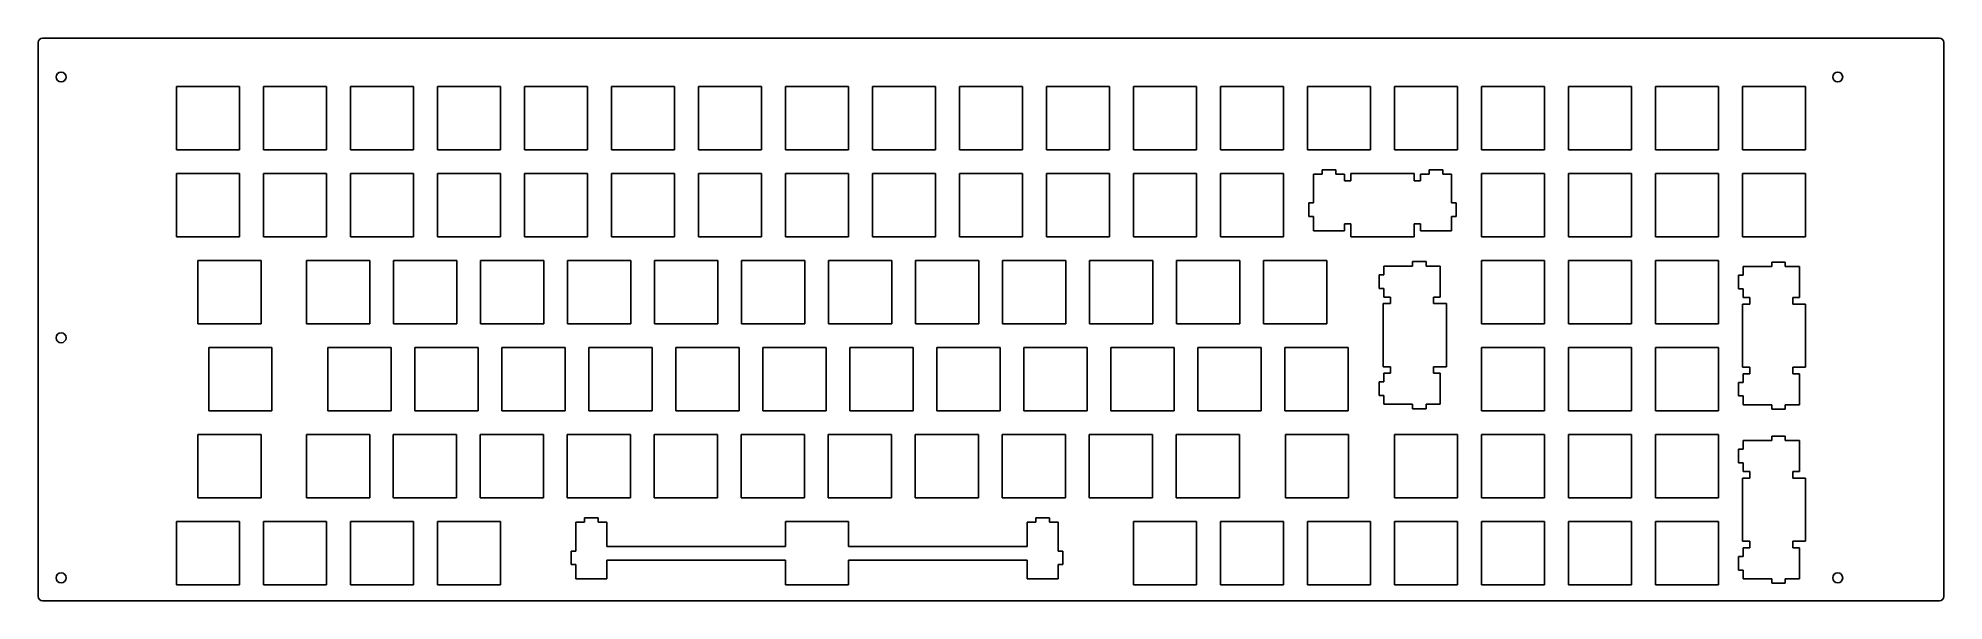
# Model space of a CAD drawing. Header units: millimetres. Extents: x -280 to 142, y -68 to 57.
import ezdxf

# ---------------------------------------------------------------- set-up
doc = ezdxf.new("R2010")
doc.units = ezdxf.units.MM

msp = doc.modelspace()

# ---------------------------------------------------------------- linework, layer by layer
at = {"color": 7, "linetype": 'Continuous', "lineweight": 25}
for p, q in [((-279.58, -66.55), (-279.58, 55.95)), ((-278.58, 56.95), (141.1, 56.95)), ((142.1, -66.55), (142.1, 55.95)), ((-248.99, 46.23), (-234.99, 46.23)), ((-248.99, 46.23), (-248.99, 32.23)), ((-234.99, 46.23), (-234.99, 32.23)), ((-229.74, 46.23), (-215.74, 46.23)), ((-229.74, 46.23), (-229.74, 32.23)), ((-215.74, 46.23), (-215.74, 32.23)), ((-210.49, 46.23), (-196.49, 46.23)), ((-210.49, 46.23), (-210.49, 32.23)), ((-196.49, 46.23), (-196.49, 32.23)), ((-191.24, 46.23), (-177.24, 46.23)), ((-191.24, 46.23), (-191.24, 32.23)), ((-177.24, 46.23), (-177.24, 32.23)), ((-171.99, 46.23), (-157.99, 46.23)), ((-171.99, 46.23), (-171.99, 32.23)), ((-157.99, 46.23), (-157.99, 32.23)), ((-152.74, 46.23), (-138.74, 46.23)), ((-152.74, 46.23), (-152.74, 32.23)), ((-138.74, 46.23), (-138.74, 32.23)), ((-133.49, 46.23), (-119.49, 46.23)), ((-133.49, 46.23), (-133.49, 32.23)), ((-119.49, 46.23), (-119.49, 32.23)), ((-114.24, 46.23), (-100.24, 46.23)), ((-114.24, 46.23), (-114.24, 32.23)), ((-100.24, 46.23), (-100.24, 32.23)), ((-94.99, 46.23), (-80.99, 46.23)), ((-94.99, 46.23), (-94.99, 32.23)), ((-80.99, 46.23), (-80.99, 32.23)), ((-75.74, 46.23), (-61.74, 46.23)), ((-75.74, 46.23), (-75.74, 32.23)), ((-61.74, 46.23), (-61.74, 32.23)), ((-56.49, 46.23), (-42.49, 46.23)), ((-56.49, 46.23), (-56.49, 32.23)), ((-42.49, 46.23), (-42.49, 32.23)), ((-37.24, 46.23), (-23.24, 46.23)), ((-37.24, 46.23), (-37.24, 32.23)), ((-23.24, 46.23), (-23.24, 32.23)), ((-17.99, 46.23), (-3.99, 46.23)), ((-17.99, 46.23), (-17.99, 32.23)), ((-3.99, 46.23), (-3.99, 32.23)), ((1.26, 46.23), (15.26, 46.23)), ((1.26, 46.23), (1.26, 32.23)), ((15.26, 46.23), (15.26, 32.23)), ((20.51, 46.23), (34.51, 46.23)), ((20.51, 46.23), (20.51, 32.23)), ((34.51, 46.23), (34.51, 32.23)), ((39.76, 46.23), (53.76, 46.23)), ((39.76, 46.23), (39.76, 32.23)), ((53.76, 46.23), (53.76, 32.23)), ((59.01, 46.23), (73.01, 46.23)), ((59.01, 46.23), (59.01, 32.23)), ((73.01, 46.23), (73.01, 32.23)), ((78.26, 46.23), (92.26, 46.23)), ((78.26, 46.23), (78.26, 32.23)), ((92.26, 46.23), (92.26, 32.23)), ((97.51, 46.23), (111.51, 46.23)), ((97.51, 46.23), (97.51, 32.23)), ((111.51, 46.23), (111.51, 32.23)), ((-248.99, 32.23), (-234.99, 32.23)), ((-229.74, 32.23), (-215.74, 32.23)), ((-210.49, 32.23), (-196.49, 32.23)), ((-191.24, 32.23), (-177.24, 32.23)), ((-171.99, 32.23), (-157.99, 32.23)), ((-152.74, 32.23), (-138.74, 32.23)), ((-133.49, 32.23), (-119.49, 32.23)), ((-114.24, 32.23), (-100.24, 32.23)), ((-94.99, 32.23), (-80.99, 32.23)), ((-75.74, 32.23), (-61.74, 32.23)), ((-56.49, 32.23), (-42.49, 32.23)), ((-37.24, 32.23), (-23.24, 32.23)), ((-17.99, 32.23), (-3.99, 32.23)), ((1.26, 32.23), (15.26, 32.23)), ((20.51, 32.23), (34.51, 32.23)), ((39.76, 32.23), (53.76, 32.23)), ((59.01, 32.23), (73.01, 32.23)), ((78.26, 32.23), (92.26, 32.23)), ((97.51, 32.23), (111.51, 32.23)), ((-248.99, 26.98), (-234.99, 26.98)), ((-248.99, 26.98), (-248.99, 12.98)), ((-234.99, 26.98), (-234.99, 12.98)), ((-229.74, 26.98), (-215.74, 26.98)), ((-229.74, 26.98), (-229.74, 12.98)), ((-215.74, 26.98), (-215.74, 12.98)), ((-210.49, 26.98), (-196.49, 26.98)), ((-210.49, 26.98), (-210.49, 12.98)), ((-196.49, 26.98), (-196.49, 12.98)), ((-191.24, 26.98), (-177.24, 26.98)), ((-191.24, 26.98), (-191.24, 12.98)), ((-177.24, 26.98), (-177.24, 12.98)), ((-171.99, 26.98), (-157.99, 26.98)), ((-171.99, 26.98), (-171.99, 12.98)), ((-157.99, 26.98), (-157.99, 12.98)), ((-152.74, 26.98), (-138.74, 26.98)), ((-152.74, 26.98), (-152.74, 12.98)), ((-138.74, 26.98), (-138.74, 12.98)), ((-133.49, 26.98), (-119.49, 26.98)), ((-133.49, 26.98), (-133.49, 12.98)), ((-119.49, 26.98), (-119.49, 12.98)), ((-114.24, 26.98), (-100.24, 26.98)), ((-114.24, 26.98), (-114.24, 12.98)), ((-100.24, 26.98), (-100.24, 12.98)), ((-94.99, 26.98), (-80.99, 26.98)), ((-94.99, 26.98), (-94.99, 12.98)), ((-80.99, 26.98), (-80.99, 12.98)), ((-75.74, 26.98), (-61.74, 26.98)), ((-75.74, 26.98), (-75.74, 12.98)), ((-61.74, 26.98), (-61.74, 12.98)), ((-56.49, 26.98), (-42.49, 26.98)), ((-56.49, 26.98), (-56.49, 12.98)), ((-42.49, 26.98), (-42.49, 12.98)), ((-37.24, 26.98), (-23.24, 26.98)), ((-37.24, 26.98), (-37.24, 12.98)), ((-23.24, 26.98), (-23.24, 12.98)), ((-17.99, 26.98), (-3.99, 26.98)), ((-17.99, 26.98), (-17.99, 12.98)), ((-3.99, 26.98), (-3.99, 12.98)), ((2.62, 26.85), (2.62, 20.5)), ((4.55, 26.85), (2.62, 26.85)), ((4.55, 26.85), (4.55, 27.85)), ((4.55, 27.85), (7.55, 27.85)), ((7.55, 26.85), (7.55, 27.85)), ((9.47, 26.85), (7.55, 26.85)), ((9.47, 26.85), (9.47, 25.35)), ((9.47, 25.35), (10.9, 25.35)), ((10.9, 27), (10.9, 25.35)), ((10.9, 27), (24.9, 27)), ((24.9, 27), (24.9, 25.35)), ((26.32, 25.35), (24.9, 25.35)), ((26.32, 26.85), (26.32, 25.35)), ((26.32, 26.85), (28.25, 26.85)), ((28.25, 26.85), (28.25, 27.85)), ((31.25, 27.85), (28.25, 27.85)), ((31.25, 26.85), (31.25, 27.85)), ((31.25, 26.85), (33.17, 26.85)), ((33.17, 26.85), (33.17, 20.5)), ((39.76, 26.98), (53.76, 26.98)), ((39.76, 26.98), (39.76, 12.98)), ((53.76, 26.98), (53.76, 12.98)), ((59.01, 26.98), (73.01, 26.98)), ((59.01, 26.98), (59.01, 12.98)), ((73.01, 26.98), (73.01, 12.98)), ((78.26, 26.98), (92.26, 26.98)), ((78.26, 26.98), (78.26, 12.98)), ((92.26, 26.98), (92.26, 12.98)), ((97.51, 26.98), (111.51, 26.98)), ((97.51, 26.98), (97.51, 12.98)), ((111.51, 26.98), (111.51, 12.98)), ((1.62, 20.5), (1.62, 17.5)), ((2.62, 20.5), (1.62, 20.5)), ((2.62, 17.5), (1.62, 17.5)), ((2.62, 17.5), (2.62, 14.35)), ((33.17, 20.5), (34.17, 20.5)), ((33.17, 17.5), (34.17, 17.5)), ((33.17, 17.5), (33.17, 14.35)), ((34.17, 20.5), (34.17, 17.5)), ((-248.99, 12.98), (-234.99, 12.98)), ((-229.74, 12.98), (-215.74, 12.98)), ((-210.49, 12.98), (-196.49, 12.98)), ((-191.24, 12.98), (-177.24, 12.98)), ((-171.99, 12.98), (-157.99, 12.98)), ((-152.74, 12.98), (-138.74, 12.98)), ((-133.49, 12.98), (-119.49, 12.98)), ((-114.24, 12.98), (-100.24, 12.98)), ((-94.99, 12.98), (-80.99, 12.98)), ((-75.74, 12.98), (-61.74, 12.98)), ((-56.49, 12.98), (-42.49, 12.98)), ((-37.24, 12.98), (-23.24, 12.98)), ((-17.99, 12.98), (-3.99, 12.98)), ((9.47, 14.35), (2.62, 14.35)), ((9.47, 15.85), (10.9, 15.85)), ((9.47, 15.85), (9.47, 14.35)), ((10.9, 15.85), (10.9, 13)), ((10.9, 13), (24.9, 13)), ((26.32, 15.85), (24.9, 15.85)), ((24.9, 15.85), (24.9, 13)), ((26.32, 15.85), (26.32, 14.35)), ((26.32, 14.35), (33.17, 14.35)), ((39.76, 12.98), (53.76, 12.98)), ((59.01, 12.98), (73.01, 12.98)), ((78.26, 12.98), (92.26, 12.98)), ((97.51, 12.98), (111.51, 12.98)), ((-244.21, 7.75), (-230.21, 7.75)), ((-244.21, 7.75), (-244.21, -6.25)), ((-230.21, 7.75), (-230.21, -6.25)), ((-220.21, 7.73), (-206.21, 7.73)), ((-220.21, 7.73), (-220.21, -6.27)), ((-206.21, 7.73), (-206.21, -6.27)), ((-200.96, 7.73), (-186.96, 7.73)), ((-200.96, 7.73), (-200.96, -6.27)), ((-186.96, 7.73), (-186.96, -6.27)), ((-181.71, 7.73), (-167.71, 7.73)), ((-181.71, 7.73), (-181.71, -6.27)), ((-167.71, 7.73), (-167.71, -6.27)), ((-162.46, 7.73), (-148.46, 7.73)), ((-162.46, 7.73), (-162.46, -6.27)), ((-148.46, 7.73), (-148.46, -6.27)), ((-143.21, 7.73), (-129.21, 7.73)), ((-143.21, 7.73), (-143.21, -6.27)), ((-129.21, 7.73), (-129.21, -6.27)), ((-123.96, 7.73), (-109.96, 7.73)), ((-123.96, 7.73), (-123.96, -6.27)), ((-109.96, 7.73), (-109.96, -6.27)), ((-104.71, 7.73), (-90.71, 7.73)), ((-104.71, 7.73), (-104.71, -6.27)), ((-90.71, 7.73), (-90.71, -6.27)), ((-85.46, 7.73), (-71.46, 7.73)), ((-85.46, 7.73), (-85.46, -6.27)), ((-71.46, 7.73), (-71.46, -6.27)), ((-66.21, 7.73), (-52.21, 7.73)), ((-66.21, 7.73), (-66.21, -6.27)), ((-52.21, 7.73), (-52.21, -6.27)), ((-46.96, 7.73), (-32.96, 7.73)), ((-46.96, 7.73), (-46.96, -6.27)), ((-32.96, 7.73), (-32.96, -6.27)), ((-27.71, 7.73), (-13.71, 7.73)), ((-27.71, 7.73), (-27.71, -6.27)), ((-13.71, 7.73), (-13.71, -6.27)), ((-8.46, 7.73), (5.54, 7.73)), ((-8.46, 7.73), (-8.46, -6.27)), ((5.54, 7.73), (5.54, -6.27)), ((17.18, 4.58), (17.18, 1.58)), ((18.18, 4.58), (17.18, 4.58)), ((18.18, 6.5), (18.18, 4.58)), ((18.18, 6.5), (24.53, 6.5)), ((24.53, 6.5), (24.53, 7.5)), ((24.53, 7.5), (27.53, 7.5)), ((27.53, 6.5), (27.53, 7.5)), ((27.53, 6.5), (30.68, 6.5)), ((30.68, 6.5), (30.68, -0.35)), ((39.76, 7.73), (53.76, 7.73)), ((39.76, 7.73), (39.76, -6.27)), ((53.76, 7.73), (53.76, -6.27)), ((59.01, 7.73), (73.01, 7.73)), ((59.01, 7.73), (59.01, -6.27)), ((73.01, 7.73), (73.01, -6.27)), ((78.26, 7.73), (92.26, 7.73)), ((78.26, 7.73), (78.26, -6.27)), ((92.26, 7.73), (92.26, -6.27)), ((96.67, 4.48), (96.67, 1.48)), ((97.67, 4.48), (96.67, 4.48)), ((97.67, 6.4), (97.67, 4.48)), ((97.67, 6.4), (104.02, 6.4)), ((104.02, 6.4), (104.02, 7.4)), ((104.02, 7.4), (107.02, 7.4)), ((107.02, 6.4), (107.02, 7.4)), ((107.02, 6.4), (110.17, 6.4)), ((110.17, 6.4), (110.17, -0.45)), ((18.18, 1.58), (17.18, 1.58)), ((18.18, 1.58), (18.18, -0.35)), ((97.67, 1.48), (96.67, 1.48)), ((97.67, 1.48), (97.67, -0.45)), ((18.03, -1.77), (18.03, -15.77)), ((18.03, -1.77), (19.68, -1.77)), ((18.18, -0.35), (19.68, -0.35)), ((19.68, -0.35), (19.68, -1.77)), ((29.18, -0.35), (29.18, -1.77)), ((29.18, -0.35), (30.68, -0.35)), ((29.18, -1.77), (32.03, -1.77)), ((32.03, -1.77), (32.03, -15.77)), ((97.52, -1.87), (97.52, -15.87)), ((97.52, -1.87), (99.17, -1.87)), ((97.67, -0.45), (99.17, -0.45)), ((99.17, -0.45), (99.17, -1.87)), ((108.67, -0.45), (110.17, -0.45)), ((108.67, -0.45), (108.67, -1.87)), ((108.67, -1.87), (111.52, -1.87)), ((111.52, -1.87), (111.52, -15.87)), ((-244.21, -6.25), (-230.21, -6.25)), ((-220.21, -6.27), (-206.21, -6.27)), ((-200.96, -6.27), (-186.96, -6.27)), ((-181.71, -6.27), (-167.71, -6.27)), ((-162.46, -6.27), (-148.46, -6.27)), ((-143.21, -6.27), (-129.21, -6.27)), ((-123.96, -6.27), (-109.96, -6.27)), ((-104.71, -6.27), (-90.71, -6.27)), ((-85.46, -6.27), (-71.46, -6.27)), ((-66.21, -6.27), (-52.21, -6.27)), ((-46.96, -6.27), (-32.96, -6.27)), ((-27.71, -6.27), (-13.71, -6.27)), ((-8.46, -6.27), (5.54, -6.27)), ((39.76, -6.27), (53.76, -6.27)), ((59.01, -6.27), (73.01, -6.27)), ((78.26, -6.27), (92.26, -6.27)), ((-241.83, -11.5), (-227.83, -11.5)), ((-241.83, -11.5), (-241.83, -25.5)), ((-227.83, -11.5), (-227.83, -25.5)), ((-215.46, -11.52), (-201.46, -11.52)), ((-215.46, -11.52), (-215.46, -25.52)), ((-201.46, -11.52), (-201.46, -25.52)), ((-196.19, -11.52), (-182.19, -11.52)), ((-196.19, -11.52), (-196.19, -25.52)), ((-182.19, -11.52), (-182.19, -25.52)), ((-176.94, -11.52), (-162.94, -11.52)), ((-176.94, -11.52), (-176.94, -25.52)), ((-162.94, -11.52), (-162.94, -25.52)), ((-157.69, -11.52), (-143.69, -11.52)), ((-157.69, -11.52), (-157.69, -25.52)), ((-143.69, -11.52), (-143.69, -25.52)), ((-138.44, -11.52), (-124.44, -11.52)), ((-138.44, -11.52), (-138.44, -25.52)), ((-124.44, -11.52), (-124.44, -25.52)), ((-119.19, -11.52), (-105.19, -11.52)), ((-119.19, -11.52), (-119.19, -25.52)), ((-105.19, -11.52), (-105.19, -25.52)), ((-99.94, -11.52), (-85.94, -11.52)), ((-99.94, -11.52), (-99.94, -25.52)), ((-85.94, -11.52), (-85.94, -25.52)), ((-80.69, -11.52), (-66.69, -11.52)), ((-80.69, -11.52), (-80.69, -25.52)), ((-66.69, -11.52), (-66.69, -25.52)), ((-61.44, -11.52), (-47.44, -11.52)), ((-61.44, -11.52), (-61.44, -25.52)), ((-47.44, -11.52), (-47.44, -25.52)), ((-42.19, -11.52), (-28.19, -11.52)), ((-42.19, -11.52), (-42.19, -25.52)), ((-28.19, -11.52), (-28.19, -25.52)), ((-22.94, -11.52), (-8.94, -11.52)), ((-22.94, -11.52), (-22.94, -25.52)), ((-8.94, -11.52), (-8.94, -25.52)), ((-3.69, -11.52), (10.31, -11.52)), ((-3.69, -11.52), (-3.69, -25.52)), ((10.31, -11.52), (10.31, -25.52)), ((39.76, -11.52), (53.76, -11.52)), ((39.76, -11.52), (39.76, -25.52)), ((53.76, -11.52), (53.76, -25.52)), ((59.01, -11.52), (73.01, -11.52)), ((59.01, -11.52), (59.01, -25.52)), ((73.01, -11.52), (73.01, -25.52)), ((78.26, -11.52), (92.26, -11.52)), ((78.26, -11.52), (78.26, -25.52)), ((92.26, -11.52), (92.26, -25.52)), ((18.03, -15.77), (19.68, -15.77)), ((19.68, -17.2), (19.68, -15.77)), ((29.18, -15.77), (32.03, -15.77)), ((29.18, -17.2), (29.18, -15.77)), ((97.52, -15.87), (99.17, -15.87)), ((99.17, -17.3), (99.17, -15.87)), ((108.67, -15.87), (111.52, -15.87)), ((108.67, -17.3), (108.67, -15.87)), ((17.18, -22.12), (17.18, -19.12)), ((18.18, -19.12), (17.18, -19.12)), ((18.18, -19.12), (18.18, -17.2)), ((18.18, -17.2), (19.68, -17.2)), ((29.18, -17.2), (30.68, -17.2)), ((30.68, -24.05), (30.68, -17.2)), ((96.67, -22.22), (96.67, -19.22)), ((97.67, -19.22), (96.67, -19.22)), ((97.67, -19.22), (97.67, -17.3)), ((97.67, -17.3), (99.17, -17.3)), ((108.67, -17.3), (110.17, -17.3)), ((110.17, -24.15), (110.17, -17.3)), ((18.18, -22.12), (17.18, -22.12)), ((18.18, -24.05), (18.18, -22.12)), ((18.18, -24.05), (24.53, -24.05)), ((24.53, -24.05), (24.53, -25.05)), ((24.53, -25.05), (27.53, -25.05)), ((27.53, -24.05), (30.68, -24.05)), ((27.53, -24.05), (27.53, -25.05)), ((97.67, -22.22), (96.67, -22.22)), ((97.67, -24.15), (97.67, -22.22)), ((97.67, -24.15), (104.02, -24.15)), ((104.02, -24.15), (104.02, -25.15)), ((104.02, -25.15), (107.02, -25.15)), ((107.02, -24.15), (110.17, -24.15)), ((107.02, -24.15), (107.02, -25.15)), ((-241.83, -25.5), (-227.83, -25.5)), ((-215.46, -25.52), (-201.46, -25.52)), ((-196.19, -25.52), (-182.19, -25.52)), ((-176.94, -25.52), (-162.94, -25.52)), ((-157.69, -25.52), (-143.69, -25.52)), ((-138.44, -25.52), (-124.44, -25.52)), ((-119.19, -25.52), (-105.19, -25.52)), ((-99.94, -25.52), (-85.94, -25.52)), ((-80.69, -25.52), (-66.69, -25.52)), ((-61.44, -25.52), (-47.44, -25.52)), ((-42.19, -25.52), (-28.19, -25.52)), ((-22.94, -25.52), (-8.94, -25.52)), ((-3.69, -25.52), (10.31, -25.52)), ((39.76, -25.52), (53.76, -25.52)), ((59.01, -25.52), (73.01, -25.52)), ((78.26, -25.52), (92.26, -25.52)), ((-244.21, -30.75), (-230.21, -30.75)), ((-244.21, -30.75), (-244.21, -44.75)), ((-230.21, -30.75), (-230.21, -44.75)), ((-220.21, -30.77), (-206.21, -30.77)), ((-220.21, -30.77), (-220.21, -44.77)), ((-206.21, -30.77), (-206.21, -44.77)), ((-200.99, -30.77), (-186.99, -30.77)), ((-200.99, -30.77), (-200.99, -44.77)), ((-186.99, -30.77), (-186.99, -44.77)), ((-181.74, -30.77), (-167.74, -30.77)), ((-181.74, -30.77), (-181.74, -44.77)), ((-167.74, -30.77), (-167.74, -44.77)), ((-162.49, -30.77), (-148.49, -30.77)), ((-162.49, -30.77), (-162.49, -44.77)), ((-148.49, -30.77), (-148.49, -44.77)), ((-143.24, -30.77), (-129.24, -30.77)), ((-143.24, -30.77), (-143.24, -44.77)), ((-129.24, -30.77), (-129.24, -44.77)), ((-123.99, -30.77), (-109.99, -30.77)), ((-123.99, -30.77), (-123.99, -44.77)), ((-109.99, -30.77), (-109.99, -44.77)), ((-104.74, -30.77), (-90.74, -30.77)), ((-104.74, -30.77), (-104.74, -44.77)), ((-90.74, -30.77), (-90.74, -44.77)), ((-85.49, -30.77), (-71.49, -30.77)), ((-85.49, -30.77), (-85.49, -44.77)), ((-71.49, -30.77), (-71.49, -44.77)), ((-66.24, -30.77), (-52.24, -30.77)), ((-66.24, -30.77), (-66.24, -44.77)), ((-52.24, -30.77), (-52.24, -44.77)), ((-46.99, -30.77), (-32.99, -30.77)), ((-46.99, -30.77), (-46.99, -44.77)), ((-32.99, -30.77), (-32.99, -44.77)), ((-27.74, -30.77), (-13.74, -30.77)), ((-27.74, -30.77), (-27.74, -44.77)), ((-13.74, -30.77), (-13.74, -44.77)), ((-3.6, -30.75), (10.4, -30.75)), ((-3.6, -30.75), (-3.6, -44.75)), ((10.4, -30.75), (10.4, -44.75)), ((20.51, -30.77), (34.51, -30.77)), ((20.51, -30.77), (20.51, -44.77)), ((34.51, -30.77), (34.51, -44.77)), ((39.76, -30.77), (53.76, -30.77)), ((39.76, -30.77), (39.76, -44.77)), ((53.76, -30.77), (53.76, -44.77)), ((59.01, -30.77), (73.01, -30.77)), ((59.01, -30.77), (59.01, -44.77)), ((73.01, -30.77), (73.01, -44.77)), ((78.26, -30.77), (92.26, -30.77)), ((78.26, -30.77), (78.26, -44.77)), ((92.26, -30.77), (92.26, -44.77)), ((97.67, -32.1), (97.67, -34.02)), ((97.67, -32.1), (104.02, -32.1)), ((104.02, -32.1), (104.02, -31.1)), ((104.02, -31.1), (107.02, -31.1)), ((107.02, -32.1), (107.02, -31.1)), ((107.02, -32.1), (110.17, -32.1)), ((110.17, -32.1), (110.17, -38.95)), ((96.67, -34.02), (96.67, -37.02)), ((97.67, -34.02), (96.67, -34.02)), ((97.67, -37.02), (96.67, -37.02)), ((97.67, -37.02), (97.67, -38.95)), ((97.52, -40.37), (97.52, -54.37)), ((97.52, -40.37), (99.17, -40.37)), ((97.67, -38.95), (99.17, -38.95)), ((99.17, -38.95), (99.17, -40.37)), ((108.67, -38.95), (108.67, -40.37)), ((108.67, -38.95), (110.17, -38.95)), ((108.67, -40.37), (111.52, -40.37)), ((111.52, -40.37), (111.52, -54.37)), ((-244.21, -44.75), (-230.21, -44.75)), ((-220.21, -44.77), (-206.21, -44.77)), ((-200.99, -44.77), (-186.99, -44.77)), ((-181.74, -44.77), (-167.74, -44.77)), ((-162.49, -44.77), (-148.49, -44.77)), ((-143.24, -44.77), (-129.24, -44.77)), ((-123.99, -44.77), (-109.99, -44.77)), ((-104.74, -44.77), (-90.74, -44.77)), ((-85.49, -44.77), (-71.49, -44.77)), ((-66.24, -44.77), (-52.24, -44.77)), ((-46.99, -44.77), (-32.99, -44.77)), ((-27.74, -44.77), (-13.74, -44.77)), ((-3.6, -44.75), (10.4, -44.75)), ((20.51, -44.77), (34.51, -44.77)), ((39.76, -44.77), (53.76, -44.77)), ((59.01, -44.77), (73.01, -44.77)), ((78.26, -44.77), (92.26, -44.77)), ((-248.99, -50.02), (-234.99, -50.02)), ((-248.99, -50.02), (-248.99, -64.02)), ((-234.99, -50.02), (-234.99, -64.02)), ((-229.74, -50.02), (-215.74, -50.02)), ((-229.74, -50.02), (-229.74, -64.02)), ((-215.74, -50.02), (-215.74, -64.02)), ((-210.49, -50.02), (-196.49, -50.02)), ((-210.49, -50.02), (-210.49, -64.02)), ((-196.49, -50.02), (-196.49, -64.02)), ((-191.24, -50.02), (-177.24, -50.02)), ((-191.24, -50.02), (-191.24, -64.02)), ((-177.24, -50.02), (-177.24, -64.02)), ((-160.61, -50.17), (-160.61, -56.52)), ((-160.61, -50.17), (-158.69, -50.17)), ((-158.69, -50.17), (-158.69, -49.17)), ((-158.69, -49.17), (-155.69, -49.17)), ((-155.69, -50.17), (-155.69, -49.17)), ((-155.69, -50.17), (-153.76, -50.17)), ((-153.76, -50.17), (-153.76, -55.52)), ((-114.24, -50.02), (-114.24, -55.52)), ((-114.24, -50.02), (-100.24, -50.02)), ((-100.24, -50.02), (-100.24, -55.52)), ((-60.71, -50.17), (-60.71, -55.52)), ((-58.79, -50.17), (-60.71, -50.17)), ((-58.79, -50.17), (-58.79, -49.17)), ((-55.79, -49.17), (-58.79, -49.17)), ((-55.79, -50.17), (-55.79, -49.17)), ((-53.86, -50.17), (-55.79, -50.17)), ((-53.86, -50.17), (-53.86, -56.52)), ((-37.24, -50.02), (-23.24, -50.02)), ((-37.24, -50.02), (-37.24, -64.02)), ((-23.24, -50.02), (-23.24, -64.02)), ((-17.99, -50.02), (-3.99, -50.02)), ((-17.99, -50.02), (-17.99, -64.02)), ((-3.99, -50.02), (-3.99, -64.02)), ((1.26, -50.02), (15.26, -50.02)), ((1.26, -50.02), (1.26, -64.02)), ((15.26, -50.02), (15.26, -64.02)), ((20.51, -50.02), (34.51, -50.02)), ((20.51, -50.02), (20.51, -64.02)), ((34.51, -50.02), (34.51, -64.02)), ((39.76, -50.02), (53.76, -50.02)), ((39.76, -50.02), (39.76, -64.02)), ((53.76, -50.02), (53.76, -64.02)), ((59.01, -50.02), (73.01, -50.02)), ((59.01, -50.02), (59.01, -64.02)), ((73.01, -50.02), (73.01, -64.02)), ((78.26, -50.02), (92.26, -50.02)), ((78.26, -50.02), (78.26, -64.02)), ((92.26, -50.02), (92.26, -64.02)), ((97.52, -54.37), (99.17, -54.37)), ((99.17, -55.8), (99.17, -54.37)), ((108.67, -54.37), (111.52, -54.37)), ((108.67, -55.8), (108.67, -54.37)), ((-161.61, -56.52), (-161.61, -59.52)), ((-160.61, -56.52), (-161.61, -56.52)), ((-153.76, -55.52), (-114.24, -55.52)), ((-153.76, -58.52), (-114.24, -58.52)), ((-153.76, -58.52), (-153.76, -62.67)), ((-114.24, -58.52), (-114.24, -64.02)), ((-60.71, -55.52), (-100.24, -55.52)), ((-60.71, -58.52), (-100.24, -58.52)), ((-100.24, -58.52), (-100.24, -64.02)), ((-60.71, -58.52), (-60.71, -62.67)), ((-53.86, -56.52), (-52.86, -56.52)), ((-52.86, -56.52), (-52.86, -59.52)), ((96.67, -60.72), (96.67, -57.72)), ((97.67, -57.72), (96.67, -57.72)), ((97.67, -57.72), (97.67, -55.8)), ((97.67, -55.8), (99.17, -55.8)), ((108.67, -55.8), (110.17, -55.8)), ((110.17, -62.65), (110.17, -55.8)), ((-160.61, -59.52), (-161.61, -59.52)), ((-160.61, -59.52), (-160.61, -62.67)), ((-160.61, -62.67), (-153.76, -62.67)), ((-53.86, -62.67), (-60.71, -62.67)), ((-53.86, -59.52), (-52.86, -59.52)), ((-53.86, -59.52), (-53.86, -62.67)), ((97.67, -60.72), (96.67, -60.72)), ((97.67, -62.65), (97.67, -60.72)), ((97.67, -62.65), (104.02, -62.65)), ((104.02, -62.65), (104.02, -63.65)), ((107.02, -62.65), (110.17, -62.65)), ((107.02, -62.65), (107.02, -63.65)), ((-248.99, -64.02), (-234.99, -64.02)), ((-229.74, -64.02), (-215.74, -64.02)), ((-210.49, -64.02), (-196.49, -64.02)), ((-191.24, -64.02), (-177.24, -64.02)), ((-114.24, -64.02), (-100.24, -64.02)), ((-37.24, -64.02), (-23.24, -64.02)), ((-17.99, -64.02), (-3.99, -64.02)), ((1.26, -64.02), (15.26, -64.02)), ((20.51, -64.02), (34.51, -64.02)), ((39.76, -64.02), (53.76, -64.02)), ((59.01, -64.02), (73.01, -64.02)), ((78.26, -64.02), (92.26, -64.02)), ((104.02, -63.65), (107.02, -63.65)), ((-278.58, -67.55), (141.1, -67.55))]:
    msp.add_line(p, q, dxfattribs=at)
for centre in [(-274.48, 48.35), (118.62, 48.35), (-274.48, -9.35), (-274.48, -62.45), (118.62, -62.45)]:
    msp.add_circle(centre, 1.1, dxfattribs=at)
for centre, start, end in [((-278.58, 55.95), 90, 180), ((141.1, 55.95), 0, 90), ((-278.58, -66.55), 180, 270), ((141.1, -66.55), 270, 0)]:
    msp.add_arc(centre, 1, start, end, dxfattribs=at)

doc.saveas('drawing.dxf')
